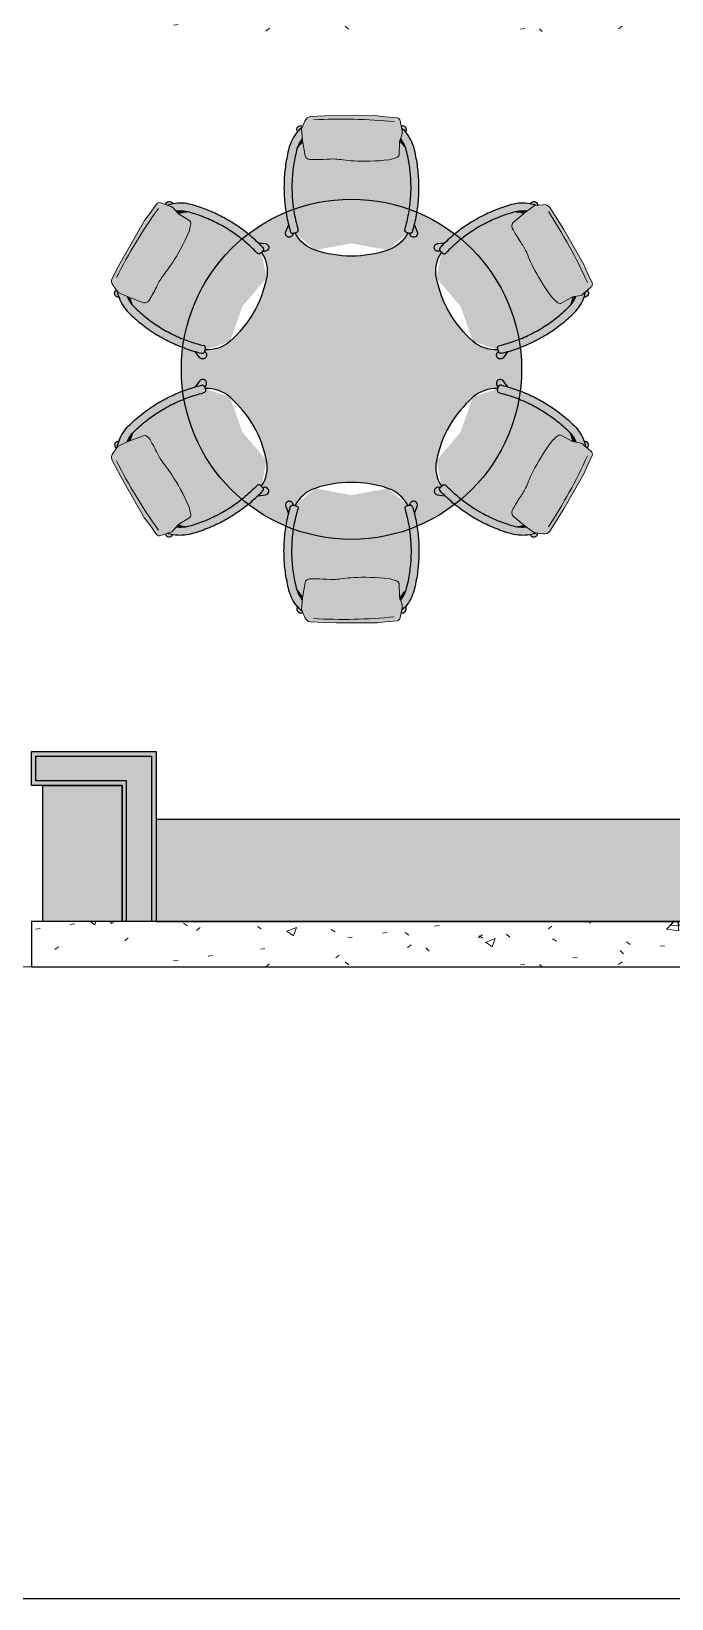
# Model space of a CAD drawing. Header units: millimetres. Extents: x 138979 to 257434, y 2210 to 57479.
# Drawn here: x 212146 to 214969, y 17607 to 24517 of the extents above; entities that cross this region are included whole.
import ezdxf

# ---------------------------------------------------------------- set-up
doc = ezdxf.new("R2010")
doc.units = ezdxf.units.MM
for name, color, linetype, lineweight in [('FLOOR', 6, 'Continuous', 9), ('WALL-FILL-4', 254, 'Continuous', 9), ('WALL-RETCUT-1', 1, 'Continuous', 25)]:
    doc.layers.add(name, color=color, linetype=linetype, lineweight=lineweight)
doc.layers.add('GAR-FFE', color=1, linetype='Continuous')

# ---------------------------------------------------------------- blocks, each defined once
blk = doc.blocks.new('A$C23cfd314')
at = {"layer": 'GAR-FFE', "true_color": 0xffffff}
h = blk.add_hatch(color=7, dxfattribs=at)
h.dxf.hatch_style = 1
edge = h.paths.add_edge_path()
edge.add_spline(control_points=[(67.9, 551.9), (90.5, 558.5), (113.3, 563.9), (159.5, 572.2), (182.8, 575.1), (229.6, 578.4), (253.1, 578.7), (300, 577), (323.4, 574.8), (369.8, 568.1), (392.9, 563.4), (415.6, 557.6)], knot_values=[6.030876, 6.030876, 6.030876, 6.030876, 6.138348, 6.138348, 6.245819, 6.245819, 6.353291, 6.353291, 6.460762, 6.460762, 6.568233, 6.568233, 6.568233, 6.568233], degree=3, periodic=0)
edge.add_spline(control_points=[(415.6, 557.6), (418.9, 556.7), (422.2, 555.7), (425.5, 554.7)], knot_values=[5.959729, 5.959729, 5.959729, 5.959729, 6.030876, 6.030876, 6.030876, 6.030876], degree=3, periodic=0)
edge.add_ellipse((337.6, 426.6), major_axis=(0, 155.4), ratio=0.999391, start_angle=312.22805, end_angle=325.5322, ccw=False)
edge.add_line((452.6, 531), (390.8, 520.2))
edge.add_spline(control_points=[(390.8, 520.2), (378.5, 517.5), (373.3, 504.2), (374.3, 491.1)], knot_values=[0, 0, 0, 0, 28.416842, 28.416842, 28.416842, 28.416842], degree=3, periodic=0)
edge.add_spline(control_points=[(374.3, 491.1), (374.3, 491.1), (374.1, 432.3), (380.2, 390.1), (365.7, 321), (366.8, 207.4), (373.3, 149.9)], knot_values=[0, 0, 0, 0, 1, 2, 3, 4, 4, 4, 4], degree=3, periodic=0)
edge.add_spline(control_points=[(373.2, 149.3), (381.8, 127.2), (380.4, 109.8), (394.4, 105.7)], knot_values=[0, 0, 0, 0, 30.05601, 30.05601, 30.05601, 30.05601], degree=3, periodic=0)
edge.add_line((394.4, 105.7), (453.3, 104.4))
edge.add_line((453.3, 104.4), (455.3, 103.7))
edge.add_ellipse((337.6, 205.1), major_axis=(0, -155.4), ratio=0.999391, start_angle=34.4678, end_angle=49.28609, ccw=False)
edge.add_spline(control_points=[(425.5, 77), (422.2, 75.9), (418.9, 74.9), (415.6, 74.1)], knot_values=[3.393902, 3.393902, 3.393902, 3.393902, 3.465049, 3.465049, 3.465049, 3.465049], degree=3, periodic=0)
edge.add_spline(control_points=[(415.6, 74.1), (392.9, 68.2), (369.8, 63.6), (323.4, 56.8), (300, 54.7), (253.1, 52.9), (229.6, 53.3), (182.8, 56.6), (159.5, 59.5), (113.3, 67.8), (90.5, 73.1), (68, 79.7)], knot_values=[2.856621, 2.856621, 2.856621, 2.856621, 2.964092, 2.964092, 3.071564, 3.071564, 3.179035, 3.179035, 3.286506, 3.286506, 3.393902, 3.393902, 3.393902, 3.393902], degree=3, periodic=0)
edge.add_spline(control_points=[(68, 79.7), (63.5, 81.1), (60.7, 80.5), (59, 79.8), (58.5, 79.6), (57.2, 78.8), (56.7, 78.3), (55.4, 77.1), (55.1, 76.6), (54.6, 75.9), (54.5, 75.7), (54.3, 75.3), (54.2, 75.1), (54.1, 74.9), (54.1, 74.8), (54, 74.7)], knot_values=[1.268875, 1.268875, 1.268875, 1.268875, 1.276947, 1.276947, 1.282826, 1.282826, 1.293294, 1.293294, 1.317713, 1.317713, 1.342133, 1.342133, 1.366552, 1.366552, 1.390971, 1.390971, 1.390971, 1.390971], degree=3, periodic=0)
edge.add_arc((113.5, 48.4), 65, 155.47155, 163.41429)
edge.add_ellipse((122.4, 205.1), major_axis=(0, -155.4), ratio=0.999391, start_angle=288.77952, end_angle=332.71117, ccw=False)
edge.add_ellipse((447.9, 315.8), major_axis=(0, 499.4), ratio=0.999391, start_angle=71.22048, end_angle=108.77952, ccw=False)
edge.add_ellipse((122.4, 426.6), major_axis=(0, 155.4), ratio=0.999391, start_angle=27.28883, end_angle=71.22048, ccw=False)
edge.add_arc((113.5, 583.2), 65, 196.58571, 203.83826)
edge.add_spline(control_points=[(54, 556.9), (54.1, 556.8), (54.1, 556.7), (54.2, 556.5), (54.3, 556.4), (54.5, 556), (54.6, 555.7), (55.1, 555), (55.4, 554.5), (56.7, 553.3), (57.2, 552.9), (58.5, 552.1), (59, 551.8), (60.7, 551.2), (63.5, 550.6), (68, 551.9)], knot_values=[1.268875, 1.268875, 1.268875, 1.268875, 1.293294, 1.293294, 1.317713, 1.317713, 1.342133, 1.342133, 1.366552, 1.366552, 1.37702, 1.37702, 1.382899, 1.382899, 1.390971, 1.390971, 1.390971, 1.390971], degree=3, periodic=0)
h = blk.add_hatch(color=7, dxfattribs=at)
h.dxf.hatch_style = 1
edge = h.paths.add_edge_path()
edge.add_arc((113.5, 48.4), 65, 155.81742, 169.50664)
edge.add_line((49.6, 60.3), (42.6, 57.3))
edge.add_ellipse((49.2, 41.7), major_axis=(6.6, -15.7), ratio=0.998049, start_angle=180, end_angle=360)
edge.add_line((55.8, 26), (85.8, 38.7))
edge.add_spline(control_points=[(85.8, 38.7), (100.5, 35), (115.3, 31.8), (154.6, 24.8), (179.1, 21.7), (228.4, 18.3), (253.2, 17.9), (302.6, 19.7), (327.2, 22), (376.1, 29.1), (400.4, 34), (424.3, 40.2)], knot_values=[2.898136, 2.898136, 2.898136, 2.898136, 2.964016, 2.964016, 3.071487, 3.071487, 3.178959, 3.178959, 3.28643, 3.28643, 3.393902, 3.393902, 3.393902, 3.393902], degree=3, periodic=0)
edge.add_spline(control_points=[(424.3, 40.2), (437.4, 43.5), (450, 48.4), (474, 60.7), (485.2, 68.2), (502.2, 82.6), (508.5, 88.8), (514.3, 95.3)], knot_values=[3.393902, 3.393902, 3.393902, 3.393902, 3.618366, 3.618366, 3.842831, 3.842831, 3.989145, 3.989145, 3.989145, 3.989145], degree=3, periodic=0)
edge.add_line((497.1, 78.2), (498, 77.6))
edge.add_ellipse((507.2, 91.9), major_axis=(9.2, 14.3), ratio=0.992115, start_angle=180, end_angle=320.11243)
edge.add_line((523.4, 97.1), (544.8, 101.2))
edge.add_arc((542.9, 117), 15.9, 276.83963, 353.17488)
edge.add_line((558.6, 115.1), (563.3, 165.9))
edge.add_line((563.3, 165.9), (567.9, 203.2))
edge.add_line((567.9, 203.2), (568, 381.7))
edge.add_line((568, 381.7), (566.8, 432.6))
edge.add_line((566.8, 432.6), (564.1, 496.5))
edge.add_arc((534.4, 493.3), 29.9, 366.21275, 430.73757)
edge.add_line((544.3, 521.5), (522.1, 531.3))
edge.add_ellipse((507.3, 539.6), major_axis=(9.2, -14.3), ratio=0.992115, start_angle=28.28444, end_angle=90.14941)
edge.add_ellipse((507.2, 539.7), major_axis=(-9.2, 14.3), ratio=0.992115, start_angle=269.85059, end_angle=360)
edge.add_line((498, 554), (497, 553.4))
edge.add_spline(control_points=[(516.5, 533.8), (510.1, 541.3), (503.1, 548.3), (485.2, 563.4), (474, 570.9), (450, 583.3), (437.4, 588.1), (424.3, 591.5)], knot_values=[5.417489, 5.417489, 5.417489, 5.417489, 5.581947, 5.581947, 5.806412, 5.806412, 6.030876, 6.030876, 6.030876, 6.030876], degree=3, periodic=0)
edge.add_spline(control_points=[(424.3, 591.5), (400.4, 597.6), (376.1, 602.5), (327.2, 609.7), (302.6, 611.9), (253.2, 613.8), (228.4, 613.4), (179.1, 609.9), (154.6, 606.8), (115.3, 599.8), (100.5, 596.6), (85.8, 593)], knot_values=[6.030876, 6.030876, 6.030876, 6.030876, 6.138348, 6.138348, 6.245819, 6.245819, 6.353291, 6.353291, 6.460762, 6.460762, 6.526642, 6.526642, 6.526642, 6.526642], degree=3, periodic=0)
edge.add_line((85.8, 593), (54.8, 606.1))
edge.add_spline(control_points=[(55.8, 605.6), (54.4, 606.2), (53, 606.6), (49.7, 607.1), (47.9, 607), (44.3, 606.4), (42.6, 605.7), (39.4, 604), (37.9, 602.9), (35.5, 600.2), (34.5, 598.7), (33, 595.4), (32.5, 593.6), (32.1, 590), (32.2, 588.2), (32.9, 584.6), (33.6, 582.9), (35.4, 579.8), (36.6, 578.4), (39.3, 576), (40.9, 575), (42.6, 574.3)], knot_values=[3.539917, 3.539917, 3.539917, 3.539917, 3.801201, 3.801201, 4.121023, 4.121023, 4.441127, 4.441127, 4.761471, 4.761471, 5.08192, 5.08192, 5.402296, 5.402296, 5.72245, 5.72245, 6.042321, 6.042321, 6.36196, 6.36196, 6.68151, 6.68151, 6.68151, 6.68151], degree=3, periodic=0)
edge.add_line((42.6, 574.3), (49.6, 571.4))
edge.add_arc((113.5, 583.2), 65, 190.49336, 203.83826)
edge.add_spline(control_points=[(54, 556.9), (54.1, 556.8), (54.1, 556.7), (54.2, 556.5), (54.3, 556.4), (54.5, 556), (54.6, 555.7), (55.1, 555), (55.4, 554.5), (56.7, 553.3), (57.2, 552.9), (58.5, 552.1), (59, 551.8), (60.7, 551.2), (63.5, 550.6), (68, 551.9)], knot_values=[1.268875, 1.268875, 1.268875, 1.268875, 1.293294, 1.293294, 1.317713, 1.317713, 1.342133, 1.342133, 1.366552, 1.366552, 1.37702, 1.37702, 1.382899, 1.382899, 1.390971, 1.390971, 1.390971, 1.390971], degree=3, periodic=0)
edge.add_spline(control_points=[(67.9, 551.9), (90.5, 558.5), (113.3, 563.9), (159.5, 572.2), (182.8, 575.1), (229.6, 578.4), (253.1, 578.7), (300, 577), (323.4, 574.8), (369.8, 568.1), (392.9, 563.4), (415.6, 557.6)], knot_values=[6.030876, 6.030876, 6.030876, 6.030876, 6.138348, 6.138348, 6.245819, 6.245819, 6.353291, 6.353291, 6.460762, 6.460762, 6.568233, 6.568233, 6.568233, 6.568233], degree=3, periodic=0)
edge.add_spline(control_points=[(415.6, 557.6), (418.9, 556.7), (422.2, 555.7), (425.5, 554.7)], knot_values=[5.959729, 5.959729, 5.959729, 5.959729, 6.030876, 6.030876, 6.030876, 6.030876], degree=3, periodic=0)
edge.add_ellipse((337.6, 426.6), major_axis=(0, 155.4), ratio=0.999391, start_angle=312.22805, end_angle=325.5322, ccw=False)
edge.add_line((452.6, 531), (390.8, 520.2))
edge.add_spline(control_points=[(390.8, 520.2), (378.5, 517.5), (373.3, 504.2), (374.3, 491.1)], knot_values=[0, 0, 0, 0, 28.416842, 28.416842, 28.416842, 28.416842], degree=3, periodic=0)
edge.add_spline(control_points=[(374.3, 491.1), (374.3, 491.1), (374.1, 432.3), (380.2, 390.1), (365.7, 321), (366.8, 207.4), (373.3, 149.9)], knot_values=[0, 0, 0, 0, 1, 2, 3, 4, 4, 4, 4], degree=3, periodic=0)
edge.add_spline(control_points=[(373.2, 149.3), (381.8, 127.2), (380.4, 109.8), (394.4, 105.7)], knot_values=[0, 0, 0, 0, 30.05601, 30.05601, 30.05601, 30.05601], degree=3, periodic=0)
edge.add_line((394.4, 105.7), (453.3, 104.4))
edge.add_line((453.3, 104.4), (455.3, 103.7))
edge.add_ellipse((337.6, 205.1), major_axis=(0, -155.4), ratio=0.999391, start_angle=34.4678, end_angle=49.28609, ccw=False)
edge.add_spline(control_points=[(425.5, 77), (422.2, 75.9), (418.9, 74.9), (415.6, 74.1)], knot_values=[3.393902, 3.393902, 3.393902, 3.393902, 3.465049, 3.465049, 3.465049, 3.465049], degree=3, periodic=0)
edge.add_spline(control_points=[(415.6, 74.1), (392.9, 68.2), (369.8, 63.6), (323.4, 56.8), (300, 54.7), (253.1, 52.9), (229.6, 53.3), (182.8, 56.6), (159.5, 59.5), (113.3, 67.8), (90.5, 73.1), (68, 79.7)], knot_values=[2.856621, 2.856621, 2.856621, 2.856621, 2.964092, 2.964092, 3.071564, 3.071564, 3.179035, 3.179035, 3.286506, 3.286506, 3.393902, 3.393902, 3.393902, 3.393902], degree=3, periodic=0)
edge.add_spline(control_points=[(68, 79.7), (63.5, 81.1), (60.7, 80.5), (59, 79.8), (58.5, 79.6), (57.2, 78.8), (56.7, 78.3), (55.4, 77.1), (55.1, 76.6), (54.6, 75.9), (54.5, 75.7), (54.3, 75.3), (54.2, 75.1), (54.1, 74.9), (54.1, 74.8), (54, 74.7)], knot_values=[1.268875, 1.268875, 1.268875, 1.268875, 1.276947, 1.276947, 1.282826, 1.282826, 1.293294, 1.293294, 1.317713, 1.317713, 1.342133, 1.342133, 1.366552, 1.366552, 1.390971, 1.390971, 1.390971, 1.390971], degree=3, periodic=0)
edge = h.paths.add_edge_path(flags=16)
edge.add_spline(control_points=[(49.2, 58.4), (49.2, 58.4), (49.2, 58.4), (49.2, 58.3), (49.2, 58.2), (49.2, 57.9), (49.2, 57.7), (49.1, 57.2), (49.1, 56.9), (49.1, 56), (49.2, 55.4), (49.6, 53.9), (49.8, 53.2), (50.6, 51.6), (51, 50.9), (52.3, 49.5), (53.4, 47.7), (58.1, 46.2)], knot_values=[4.541312, 4.541312, 4.541312, 4.541312, 4.545308, 4.545308, 4.569728, 4.569728, 4.594147, 4.594147, 4.618566, 4.618566, 4.639241, 4.639241, 4.650376, 4.650376, 4.657683, 4.657683, 4.663408, 4.663408, 4.663408, 4.663408], degree=3, periodic=0)
edge = h.paths.add_edge_path(flags=16)
edge.add_spline(control_points=[(49.2, 573.2), (49.2, 573.2), (49.2, 573.2), (49.2, 573.4), (49.2, 573.5), (49.2, 573.8), (49.2, 573.9), (49.1, 574.4), (49.1, 574.7), (49.1, 575.7), (49.2, 576.2), (49.6, 577.8), (49.8, 578.5), (50.6, 580.1), (51, 580.8), (52.3, 582.2), (53.4, 583.9), (58.1, 585.5)], knot_values=[4.541312, 4.541312, 4.541312, 4.541312, 4.545308, 4.545308, 4.569728, 4.569728, 4.594147, 4.594147, 4.618566, 4.618566, 4.639241, 4.639241, 4.650376, 4.650376, 4.657683, 4.657683, 4.663408, 4.663408, 4.663408, 4.663408], degree=3, periodic=0)
h = blk.add_hatch(color=7, dxfattribs=at)
h.dxf.hatch_style = 1
edge = h.paths.add_edge_path()
edge.add_spline(control_points=[(58.1, 46.2), (67.3, 43.5), (76.5, 41), (85.8, 38.7)], knot_values=[2.856544, 2.856544, 2.856544, 2.856544, 2.898136, 2.898136, 2.898136, 2.898136], degree=3, periodic=0)
edge.add_line((85.8, 38.7), (55.8, 26))
edge.add_ellipse((49.2, 41.7), major_axis=(6.6, -15.7), ratio=0.998049, start_angle=180, end_angle=360, ccw=False)
edge.add_line((42.6, 57.3), (49.6, 60.3))
edge.add_arc((113.5, 48.4), 65, 169.50664, 171.16943)
edge.add_spline(control_points=[(49.2, 58.4), (49.2, 58.4), (49.2, 58.4), (49.2, 58.3), (49.2, 58.2), (49.2, 57.9), (49.2, 57.7), (49.1, 57.2), (49.1, 56.9), (49.1, 56), (49.2, 55.4), (49.6, 53.9), (49.8, 53.2), (50.6, 51.6), (51, 50.9), (52.3, 49.5), (53.4, 47.7), (58.1, 46.2)], knot_values=[4.541312, 4.541312, 4.541312, 4.541312, 4.545308, 4.545308, 4.569728, 4.569728, 4.594147, 4.594147, 4.618566, 4.618566, 4.639241, 4.639241, 4.650376, 4.650376, 4.657683, 4.657683, 4.663408, 4.663408, 4.663408, 4.663408], degree=3, periodic=0)
edge = h.paths.add_edge_path()
edge.add_spline(control_points=[(42.6, 574.3), (40.9, 575), (39.3, 576), (36.6, 578.4), (35.4, 579.8), (33.6, 582.9), (32.9, 584.6), (32.2, 588.2), (32.1, 590), (32.5, 593.6), (33, 595.4), (34.5, 598.7), (35.5, 600.2), (37.9, 602.9), (39.4, 604), (42.6, 605.7), (44.3, 606.4), (47.9, 607), (49.7, 607.1), (53, 606.6), (54.4, 606.2), (55.8, 605.6)], knot_values=[3.539917, 3.539917, 3.539917, 3.539917, 3.859467, 3.859467, 4.179106, 4.179106, 4.498977, 4.498977, 4.819131, 4.819131, 5.139507, 5.139507, 5.459956, 5.459956, 5.7803, 5.7803, 6.100404, 6.100404, 6.420226, 6.420226, 6.68151, 6.68151, 6.68151, 6.68151], degree=3, periodic=0)
edge.add_line((55.8, 605.6), (85.8, 593))
edge.add_spline(control_points=[(85.8, 593), (76.5, 590.7), (67.3, 588.2), (58.1, 585.5)], knot_values=[6.526642, 6.526642, 6.526642, 6.526642, 6.568233, 6.568233, 6.568233, 6.568233], degree=3, periodic=0)
edge.add_spline(control_points=[(58.1, 585.5), (53.4, 583.9), (52.3, 582.2), (51, 580.8), (50.6, 580.1), (49.8, 578.5), (49.6, 577.8), (49.2, 576.2), (49.1, 575.7), (49.1, 574.7), (49.1, 574.4), (49.2, 573.9), (49.2, 573.8), (49.2, 573.5), (49.2, 573.4), (49.2, 573.2), (49.2, 573.2), (49.2, 573.2)], knot_values=[4.541312, 4.541312, 4.541312, 4.541312, 4.547037, 4.547037, 4.554345, 4.554345, 4.565479, 4.565479, 4.586154, 4.586154, 4.610574, 4.610574, 4.634993, 4.634993, 4.659412, 4.659412, 4.663408, 4.663408, 4.663408, 4.663408], degree=3, periodic=0)
edge.add_arc((113.5, 583.2), 65, 188.65076, 190.49336)
edge.add_line((49.6, 571.4), (42.6, 574.3))
h = blk.add_hatch(color=7, dxfattribs=at)
h.dxf.hatch_style = 1
edge = h.paths.add_edge_path()
edge.add_spline(control_points=[(425.5, 554.7), (432.5, 552.3), (439.3, 549.4), (452.9, 542.4), (459.7, 538.2), (466, 533.5)], knot_values=[5.643126, 5.643126, 5.643126, 5.643126, 5.796443, 5.796443, 5.959729, 5.959729, 5.959729, 5.959729], degree=3, periodic=0)
edge.add_line((466, 533.5), (464.6, 532.6))
edge.add_line((464.6, 532.6), (458.6, 532))
edge.add_line((458.6, 532), (452.6, 531))
edge.add_ellipse((337.6, 426.6), major_axis=(0, 155.4), ratio=0.999391, start_angle=312.22805, end_angle=325.5322)
h = blk.add_hatch(color=7, dxfattribs=at)
h.dxf.hatch_style = 1
edge = h.paths.add_edge_path()
edge.add_line((455.3, 103.7), (459.8, 102.2))
edge.add_line((459.8, 102.2), (459.9, 102))
edge.add_line((459.9, 102), (466, 98.2))
edge.add_spline(control_points=[(466, 98.2), (459.7, 93.5), (452.9, 89.3), (439.3, 82.2), (432.5, 79.3), (425.5, 77)], knot_values=[3.465049, 3.465049, 3.465049, 3.465049, 3.628335, 3.628335, 3.781652, 3.781652, 3.781652, 3.781652], degree=3, periodic=0)
edge.add_ellipse((337.6, 205.1), major_axis=(0, -155.4), ratio=0.999391, start_angle=34.4678, end_angle=49.28609)
at = {"layer": 'GAR-FFE'}
for p, q in [((49.6, 571.4), (42.6, 574.3)), ((55.8, 605.6), (85.8, 593)), ((498, 554), (497.1, 553.4)), ((464.6, 532.6), (466, 533.5)), ((459.9, 102), (459.8, 102.2)), ((459.8, 102.2), (459.9, 102)), ((466, 98.2), (459.9, 102)), ((497.1, 78.3), (498, 77.6)), ((49.6, 60.3), (42.6, 57.3)), ((85.8, 38.7), (55.8, 26))]:
    blk.add_line(p, q, dxfattribs=at)
at = {"layer": 'GAR-FFE', "lineweight": 9}
for p, q in [((458.6, 532), (390.8, 520.2)), ((458.6, 532), (509.9, 536.8)), ((509.9, 536.8), (544.3, 521.5)), ((564.1, 496.5), (566.8, 432.6)), ((566.8, 432.6), (568, 381.7)), ((568, 381.7), (567.9, 203.2)), ((563.3, 165.9), (558.6, 115.1)), ((567.9, 203.2), (563.3, 165.9)), ((394.4, 105.7), (453.3, 104.4)), ((488.1, 92.2), (453.3, 104.4)), ((544.8, 101.2), (502.7, 93.1))]:
    blk.add_line(p, q, dxfattribs=at)
at = {"layer": 'GAR-FFE'}
for centre, start, end in [((113.5, 583.2), 188.83057, 203.83826), ((113.5, 48.4), 156.16174, 171.16943)]:
    blk.add_arc(centre, 65, start, end, dxfattribs=at)
at = {"layer": 'GAR-FFE', "lineweight": 9}
for centre, radius, start, end in [((534.4, 493.3), 29.9, 6.21275, 70.73757), ((-1840.4, 357.9), 2393.3, 354.46435, 3.01267), ((542.9, 117), 15.9, 276.83963, 353.17488)]:
    blk.add_arc(centre, radius, start, end, dxfattribs=at)
at = {"layer": 'GAR-FFE', "extrusion": (0, 0, -1)}
for centre, major_axis, ratio, start_param, end_param in [((122.4, 426.6), (0, 155.4), 0.999391, 5.040153, 5.806923), ((337.6, 426.6), (0, -155.4), 0.999391, 3.743152, 3.97537), ((337.6, 426.6), (0, 155.4), 0.999391, 0.60156, 0.833778), ((507.2, 539.7), (-9.2, 14.3), 0.992115, 0, 1.573404), ((507.3, 539.6), (9.2, -14.3), 0.992115, 4.709781, 5.789529), ((447.9, 315.8), (0, 499.4), 0.999391, 4.384625, 5.040153), ((122.4, 205.1), (0, 155.4), 0.999391, 3.617873, 4.384625), ((122.4, 205.1), (0, -155.4), 0.999391, 0.47628, 1.243032), ((337.6, 205.1), (0, -155.4), 0.999391, 5.422981, 5.681626), ((507.2, 91.9), (9.2, 14.3), 0.992115, 0.69617, 3.141593), ((49.2, 41.7), (6.6, -15.7), 0.998049, 0, 3.141593)]:
    blk.add_ellipse(centre, major_axis=major_axis, ratio=ratio, start_param=start_param, end_param=end_param, dxfattribs=at)
at = {"layer": 'GAR-FFE'}
for points, knots in [([(42.6, 574.3), (40.9, 575), (39.3, 576), (36.6, 578.4), (35.4, 579.8), (33.6, 582.9), (32.9, 584.6), (32.2, 588.2), (32.1, 590), (32.5, 593.6), (33, 595.4), (34.5, 598.7), (35.5, 600.2), (37.9, 602.9), (39.4, 604), (42.6, 605.7), (44.3, 606.4), (47.9, 607), (49.7, 607.1), (53, 606.6), (54.4, 606.2), (55.8, 605.6)], [3.539917, 3.539917, 3.539917, 3.539917, 3.859467, 3.859467, 4.179106, 4.179106, 4.498977, 4.498977, 4.819131, 4.819131, 5.139507, 5.139507, 5.459956, 5.459956, 5.7803, 5.7803, 6.100404, 6.100404, 6.420226, 6.420226, 6.68151, 6.68151, 6.68151, 6.68151]), ([(58.1, 585.5), (53.4, 583.9), (52.3, 582.2), (51, 580.8), (50.6, 580.1), (49.8, 578.5), (49.6, 577.8), (49.2, 576.2), (49.1, 575.7), (49.1, 574.7), (49.1, 574.4), (49.2, 573.9), (49.2, 573.8), (49.2, 573.5), (49.2, 573.4), (49.2, 573.2), (49.2, 573.2), (49.2, 573.2)], [4.5413122, 4.5413122, 4.5413122, 4.5413122, 4.5470374, 4.5470374, 4.5543446, 4.5543446, 4.5654793, 4.5654793, 4.5861544, 4.5861544, 4.6105736, 4.6105736, 4.6349929, 4.6349929, 4.6594121, 4.6594121, 4.6634084, 4.6634084, 4.6634084, 4.6634084]), ([(54, 556.9), (54.1, 556.8), (54.1, 556.7), (54.2, 556.5), (54.3, 556.4), (54.5, 556), (54.6, 555.7), (55.1, 555), (55.4, 554.5), (56.7, 553.3), (57.2, 552.9), (58.5, 552.1), (59, 551.8), (60.7, 551.2), (63.5, 550.6), (68, 551.9)], [1.2688748, 1.2688748, 1.2688748, 1.2688748, 1.2932941, 1.2932941, 1.3177133, 1.3177133, 1.3421326, 1.3421326, 1.3665518, 1.3665518, 1.3770202, 1.3770202, 1.3828989, 1.3828989, 1.390971, 1.390971, 1.390971, 1.390971]), ([(424.3, 591.5), (400.4, 597.6), (376.1, 602.5), (327.2, 609.7), (302.6, 611.9), (253.2, 613.8), (228.4, 613.4), (179.1, 609.9), (154.6, 606.8), (105.9, 598.1), (81.8, 592.4), (58.1, 585.5)], [6.0308764, 6.0308764, 6.0308764, 6.0308764, 6.1383478, 6.1383478, 6.2458192, 6.2458192, 6.3532907, 6.3532907, 6.4607621, 6.4607621, 6.5682335, 6.5682335, 6.5682335, 6.5682335]), ([(415.6, 557.6), (392.9, 563.4), (369.8, 568.1), (323.4, 574.8), (300, 577), (253.1, 578.7), (229.6, 578.4), (182.8, 575.1), (159.5, 572.2), (113.3, 563.9), (90.5, 558.5), (67.9, 551.9)], [6.0308764, 6.0308764, 6.0308764, 6.0308764, 6.1383478, 6.1383478, 6.2458192, 6.2458192, 6.3532907, 6.3532907, 6.4607621, 6.4607621, 6.5682335, 6.5682335, 6.5682335, 6.5682335]), ([(466.9, 532.8), (460.3, 537.8), (453.3, 542.2), (436.3, 551), (426.1, 554.9), (415.6, 557.6)], [5.6353629, 5.6353629, 5.6353629, 5.6353629, 5.8064118, 5.8064118, 6.0308764, 6.0308764, 6.0308764, 6.0308764]), ([(516.5, 533.8), (510.1, 541.3), (503.1, 548.3), (485.2, 563.4), (474, 570.9), (450, 583.3), (437.4, 588.1), (424.3, 591.5)], [5.4174888, 5.4174888, 5.4174888, 5.4174888, 5.5819472, 5.5819472, 5.8064118, 5.8064118, 6.0308764, 6.0308764, 6.0308764, 6.0308764]), ([(54, 74.7), (54.1, 74.8), (54.1, 74.9), (54.2, 75.1), (54.3, 75.3), (54.5, 75.7), (54.6, 75.9), (55.1, 76.6), (55.4, 77.1), (56.7, 78.3), (57.2, 78.8), (58.5, 79.6), (59, 79.8), (60.7, 80.5), (63.5, 81.1), (68, 79.7)], [1.2688748, 1.2688748, 1.2688748, 1.2688748, 1.2932941, 1.2932941, 1.3177133, 1.3177133, 1.3421326, 1.3421326, 1.3665518, 1.3665518, 1.3770202, 1.3770202, 1.3828989, 1.3828989, 1.390971, 1.390971, 1.390971, 1.390971]), ([(68, 79.7), (90.5, 73.1), (113.3, 67.8), (159.5, 59.5), (182.8, 56.6), (229.6, 53.3), (253.1, 52.9), (300, 54.7), (323.4, 56.8), (369.8, 63.6), (392.9, 68.2), (415.6, 74.1)], [2.8566208, 2.8566208, 2.8566208, 2.8566208, 2.9640159, 2.9640159, 3.0714873, 3.0714873, 3.1789587, 3.1789587, 3.2864301, 3.2864301, 3.3939015, 3.3939015, 3.3939015, 3.3939015]), ([(415.6, 74.1), (426.1, 76.8), (436.3, 80.7), (453.5, 89.6), (460.8, 94.2), (467.6, 99.4)], [3.3939015, 3.3939015, 3.3939015, 3.3939015, 3.6183662, 3.6183662, 3.7956701, 3.7956701, 3.7956701, 3.7956701]), ([(424.3, 40.2), (437.4, 43.5), (450, 48.4), (474, 60.7), (485.2, 68.2), (502.2, 82.6), (508.5, 88.8), (514.3, 95.3)], [3.3939015, 3.3939015, 3.3939015, 3.3939015, 3.6183662, 3.6183662, 3.8428308, 3.8428308, 3.9891452, 3.9891452, 3.9891452, 3.9891452]), ([(58.1, 46.2), (53.4, 47.7), (52.3, 49.5), (51, 50.9), (50.6, 51.6), (49.8, 53.2), (49.6, 53.9), (49.2, 55.4), (49.1, 56), (49.1, 56.9), (49.1, 57.2), (49.2, 57.7), (49.2, 57.9), (49.2, 58.2), (49.2, 58.3), (49.2, 58.4), (49.2, 58.4), (49.2, 58.4)], [4.5413122, 4.5413122, 4.5413122, 4.5413122, 4.5470374, 4.5470374, 4.5543446, 4.5543446, 4.5654793, 4.5654793, 4.5861544, 4.5861544, 4.6105736, 4.6105736, 4.6349929, 4.6349929, 4.6594121, 4.6594121, 4.6634084, 4.6634084, 4.6634084, 4.6634084]), ([(58.1, 46.2), (81.8, 39.2), (105.9, 33.5), (154.6, 24.8), (179.1, 21.7), (228.4, 18.3), (253.2, 17.9), (302.6, 19.7), (327.2, 22), (376.1, 29.1), (400.4, 34), (424.3, 40.2)], [2.8565445, 2.8565445, 2.8565445, 2.8565445, 2.9640159, 2.9640159, 3.0714873, 3.0714873, 3.1789587, 3.1789587, 3.2864301, 3.2864301, 3.3939015, 3.3939015, 3.3939015, 3.3939015])]:
    blk.add_open_spline(points, degree=3, knots=knots, dxfattribs=at)
at = {"layer": 'GAR-FFE', "lineweight": 9}
for points in [[(373.3, 149.9), (366.8, 207.4), (365.7, 321), (380.2, 390.1), (374.1, 432.3), (374.3, 491.1), (374.3, 491.1)], [(390.8, 520.2), (378.5, 517.5), (373.3, 504.2), (374.3, 491.1)], [(373.2, 149.3), (381.8, 127.2), (380.4, 109.8), (394.4, 105.7)], [(502.7, 93.1), (497.6, 91.6), (494.6, 91.4), (488.1, 92.2)]]:
    blk.add_open_spline(points, degree=3, dxfattribs=at)
blk = doc.blocks.new('TYPE D3')
h = blk.add_hatch(color=9)
h.dxf.hatch_style = 1
h.paths.add_polyline_path([(220805.7, 55494.5), (221355.7, 55494.5), (221355.7, 54744.5), (221205.7, 54744.5), (221205.7, 55344.5), (220805.7, 55344.5)])
at = {"layer": 'WALL-FILL-4'}
h = blk.add_hatch(dxfattribs=at)
h.set_pattern_fill('FP_118', color=256, angle=-490, style=0, pattern_type=2)
h.set_pattern_definition([(50, (223755.7, 58669.54), (437.242, -38.254), [45.72, -502.92]), (355, (223755.7, 58669.54), (-84.583, 458.537), [36.576, -402.336]), (100.451, (223792.14, 58666.36), (352.66, 420.28), [38.856, -427.416]), (46.184, (223755.7, 58791.46), (650.59, -100.9), [68.58, -754.38]), (96.636, (223809.9, 58783.06), (569.77, 593.83), [58.28, -641.12]), (351.184, (223755.7, 58791.46), (569.77, 593.82), [54.86, -603.5]), (21, (223816.66, 58761), (363.875, -245.437), [45.72, -502.92]), (326, (223816.66, 58761), (148.325, 442.05), [36.576, -402.336]), (71.451, (223847, 58740.53), (512.2, 196.61), [38.856, -427.416]), (37.5, (223755.7, 58669.54), (7.413, 202.932), [20.117, -377.342, 20.117, -792.175]), (37.5, (223755.7, 58669.54), (7.413, 202.932), [-417.576, -388.315, 20.117, -383.743]), (7.5, (223755.7, 58669.54), (160.367, 240.433), [20.117, -212.75, 20.117, -522.122]), (7.5, (223755.7, 58669.54), (160.367, 240.433), [-252.984, -368.198, 20.117, -133.807]), (327.5, (223619.76, 58669.54), (325.418, -13.749), [20.117, -132.283, 20.117, -1086.307]), (327.5, (223619.76, 58669.54), (325.418, -13.749), [-172.517, -455.371, 20.117, -610.819]), (317.5, (223558.8, 58669.54), (355.51, 61.024), [20.117, -178.003, 20.117, -743.712]), (317.5, (223558.8, 58669.54), (355.51, 61.024), [-218.237, -295.656, 20.117, -427.94])])
h.paths.add_polyline_path([(221205.7, 58869.5), (221205.7, 58669.5), (227630.7, 58669.5), (227630.7, 58869.5)])
h = blk.add_hatch(dxfattribs=at)
h.set_pattern_fill('FP_118', color=256, angle=-490, style=0, pattern_type=2)
h.set_pattern_definition([(50, (223755.7, 54544.54), (437.242, -38.254), [45.72, -502.92]), (355, (223755.7, 54544.54), (-84.583, 458.537), [36.576, -402.336]), (100.451, (223792.14, 54541.35), (352.66, 420.28), [38.856, -427.416]), (46.184, (223755.7, 54666.46), (650.59, -100.9), [68.58, -754.38]), (96.636, (223809.9, 54658.05), (569.77, 593.83), [58.28, -641.12]), (351.184, (223755.7, 54666.46), (569.77, 593.82), [54.86, -603.5]), (21, (223816.66, 54635.98), (363.875, -245.437), [45.72, -502.92]), (326, (223816.66, 54636), (148.325, 442.05), [36.576, -402.336]), (71.451, (223847, 54615.53), (512.2, 196.61), [38.856, -427.416]), (37.5, (223755.7, 54544.54), (7.413, 202.932), [20.117, -377.342, 20.117, -792.175]), (37.5, (223755.7, 54544.54), (7.413, 202.932), [-417.576, -388.315, 20.117, -383.743]), (7.5, (223755.7, 54544.54), (160.367, 240.433), [20.117, -212.75, 20.117, -522.122]), (7.5, (223755.7, 54544.54), (160.367, 240.433), [-252.984, -368.198, 20.117, -133.807]), (327.5, (223619.76, 54544.54), (325.418, -13.749), [20.117, -132.283, 20.117, -1086.307]), (327.5, (223619.76, 54544.54), (325.418, -13.749), [-172.517, -455.371, 20.117, -610.819]), (317.5, (223558.8, 54544.54), (355.51, 61.024), [20.117, -178.003, 20.117, -743.712]), (317.5, (223558.8, 54544.54), (355.51, 61.024), [-218.237, -295.656, 20.117, -427.94])])
h.paths.add_polyline_path([(220805.7, 54744.5), (220805.7, 54544.5), (227630.7, 54544.5), (227630.7, 54744.5)])
at = {"layer": 'FLOOR'}
blk.add_line((219505.7, 54544.5), (220805.7, 54544.5), dxfattribs=at)
at = {"layer": 'WALL-RETCUT-1'}
for points in [[(221355.7, 55494.5), (221355.7, 54744.5), (221205.7, 54744.5), (221205.7, 55344.5), (220805.7, 55344.5), (220805.7, 55494.5)], [(221335.7, 55474.5), (221335.7, 54744.5), (221225.7, 54744.5), (221225.7, 55364.5), (220825.7, 55364.5), (220825.7, 55474.5)], [(227630.7, 54544.5), (227630.7, 54744.5), (220805.7, 54744.5), (220805.7, 54544.5)]]:
    blk.add_lwpolyline(points, close=True, dxfattribs=at)

msp = doc.modelspace()

# ---------------------------------------------------------------- hatches: boundary and pattern name
at = {"layer": 'GAR-FFE', "true_color": 0xffffff}
h = msp.add_hatch(color=7, dxfattribs=at)
h.dxf.hatch_style = 1
h.paths.add_polyline_path([(212807.5, 23027.5, 1), (214307.5, 23027.5, 1)])
h = msp.add_hatch(color=7, dxfattribs=at)
h.dxf.hatch_style = 1
h.paths.add_polyline_path([(212546.2, 21192.2), (212196.2, 21192.2), (212196.2, 20592.2), (212546.2, 20592.2)])
h = msp.add_hatch(color=7, dxfattribs=at)
h.dxf.hatch_style = 1
h.paths.add_polyline_path([(212696.2, 21042.2), (212696.2, 20592.2), (217921.2, 20592.2), (217921.2, 21042.2)])

# ---------------------------------------------------------------- linework, layer by layer
at = {"layer": 'Defpoints'}
msp.add_lwpolyline([(205346.2, 17607.1), (220471.2, 17607.1), (220471.2, 32457.1), (205346.2, 32457.1)], close=True, dxfattribs=at)
at = {"layer": 'GAR-FFE'}
msp.add_lwpolyline([(212196.2, 21192.2), (212546.2, 21192.2), (212546.2, 20592.2), (212196.2, 20592.2)], close=True, dxfattribs=at)
at = {"layer": 'GAR-FFE', "color": 1}
msp.add_lwpolyline([(212696.2, 21042.2), (212696.2, 20592.2), (217921.2, 20592.2), (217921.2, 21042.2)], close=True, dxfattribs=at)
at = {"layer": 'GAR-FFE'}
msp.add_circle((213557.5, 23027.5), 750, dxfattribs=at)

# ---------------------------------------------------------------- block references
msp.add_blockref('TYPE D3', (-8659.5, -34152.3))
for p, rotation in [((213873.3, 23577.5), 90.00000000000001), ((213239.1, 23576), 150), ((214191.8, 23029), 29.99999999999997)]:
    msp.add_blockref('A$C23cfd314', p, dxfattribs=dict(at, rotation=rotation))
at = {"layer": 'GAR-FFE', "xscale": -1}
for p, rotation in [((213239.1, 22479), 29.99999999999997), ((214191.8, 23026), 150), ((213873.3, 22477.5), 90)]:
    msp.add_blockref('A$C23cfd314', p, dxfattribs=dict(at, rotation=rotation))

doc.saveas('drawing.dxf')
